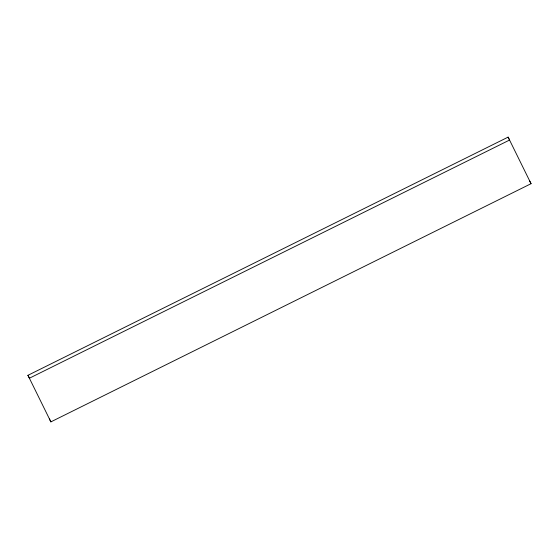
<?xml version="1.0" encoding="UTF-8"?>
<svg xmlns="http://www.w3.org/2000/svg" width="559" height="559" viewBox="0 0 559 559"><rect width="100%" height="100%" fill="white"/><g stroke="black" fill="none" stroke-linecap="round" stroke-linejoin="round"><path stroke-width="0.84" d="M27.95 375.306L508.117 137.123L509.577 140.036L29.41 378.219L27.95 375.306L50.883 421.877L531.05 183.694L508.117 137.123M529.59 180.781L531.05 183.694M49.423 418.964L50.883 421.877"/></g></svg>
